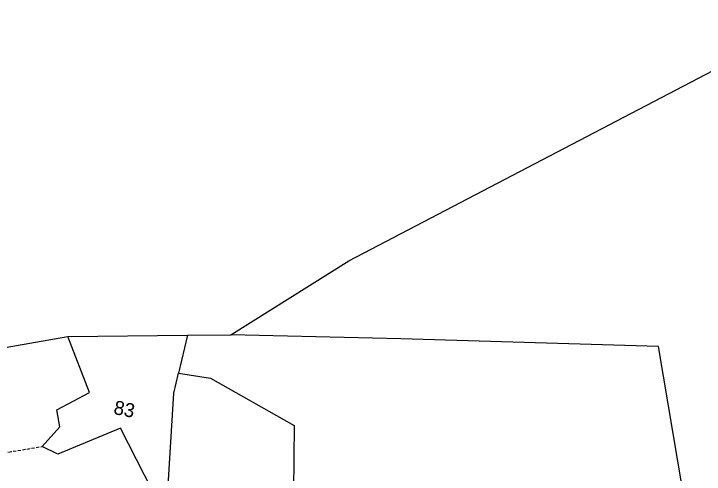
# Model space of a CAD drawing. Header units: metres. Extents: x 278801 to 279668, y 2074665 to 2075564.
# Drawn here: x 279160.8 to 279272.2, y 2075313.8 to 2075388.2 of the extents above; entities that cross this region are included whole.
import ezdxf
from ezdxf.enums import TextEntityAlignment as Align

# ---------------------------------------------------------------- set-up
doc = ezdxf.new("R2010")
doc.units = ezdxf.units.M
doc.linetypes.add('DASHED', pattern=[0.75, 0.5, -0.25])
for name, color, linetype in [('POLY_PARCEL', 6, 'Continuous'), ('POLY_SUBPARCEL', 6, 'DASHED'), ('TEXT_PARCEL', 7, 'Continuous'), ('V_BOUND_LINE', 7, 'Continuous')]:
    doc.layers.add(name, color=color, linetype=linetype)
doc.styles.add('TEXT_MAP', font='', dxfattribs={"height": 1.8})
doc.styles.get('TEXT_MAP').set_extended_font_data('Kruti Dev 050')

msp = doc.modelspace()

# ---------------------------------------------------------------- linework, layer by layer
at = {"layer": 'POLY_PARCEL'}
for p, q in [((279173.03, 2075326.98), (279169.57, 2075336.07)), ((279188.86, 2075336.25), (279187.42, 2075330.14)), ((279223.29, 2075335.67), (279195.85, 2075336.31)), ((279264.87, 2075334.41), (279223.29, 2075335.67)), ((279271.64, 2075294.09), (279264.87, 2075334.41)), ((279186.65, 2075326.89), (279187.42, 2075330.14)), ((279187.42, 2075330.14), (279192.58, 2075329.31)), ((279192.58, 2075329.31), (279206.07, 2075321.68)), ((279167.77, 2075324.2), (279173.03, 2075326.98)), ((279185.55, 2075308.78), (279186.65, 2075326.89)), ((279168.28, 2075321.44), (279167.77, 2075324.2)), ((279165.41, 2075318.29), (279168.28, 2075321.44)), ((279206.07, 2075321.68), (279205.92, 2075309.88)), ((279178.03, 2075321.27), (279167.92, 2075317.03)), ((279184.27, 2075309.04), (279178.03, 2075321.27)), ((279167.92, 2075317.03), (279165.41, 2075318.29))]:
    msp.add_line(p, q, dxfattribs=at)
at = {"layer": 'POLY_SUBPARCEL'}
msp.add_line((279159.26, 2075317.26), (279165.41, 2075318.29), dxfattribs=at)
at = {"layer": 'V_BOUND_LINE', "ltscale": 10}
for p, q in [((279214.89, 2075348.28), (279291.16, 2075388.16)), ((279195.85, 2075336.31), (279214.89, 2075348.28)), ((279145.78, 2075331.91), (279169.57, 2075336.07)), ((279169.57, 2075336.07), (279188.86, 2075336.25)), ((279188.86, 2075336.25), (279195.85, 2075336.31))]:
    msp.add_line(p, q, dxfattribs=at)

# ---------------------------------------------------------------- texts
at = {"layer": 'TEXT_PARCEL', "style": 'TEXT_MAP'}
msp.add_text('83', height=2.251, rotation=348.5684, dxfattribs=at).set_placement((279178.68, 2075324.33), align=Align.MIDDLE)

doc.saveas('drawing.dxf')
